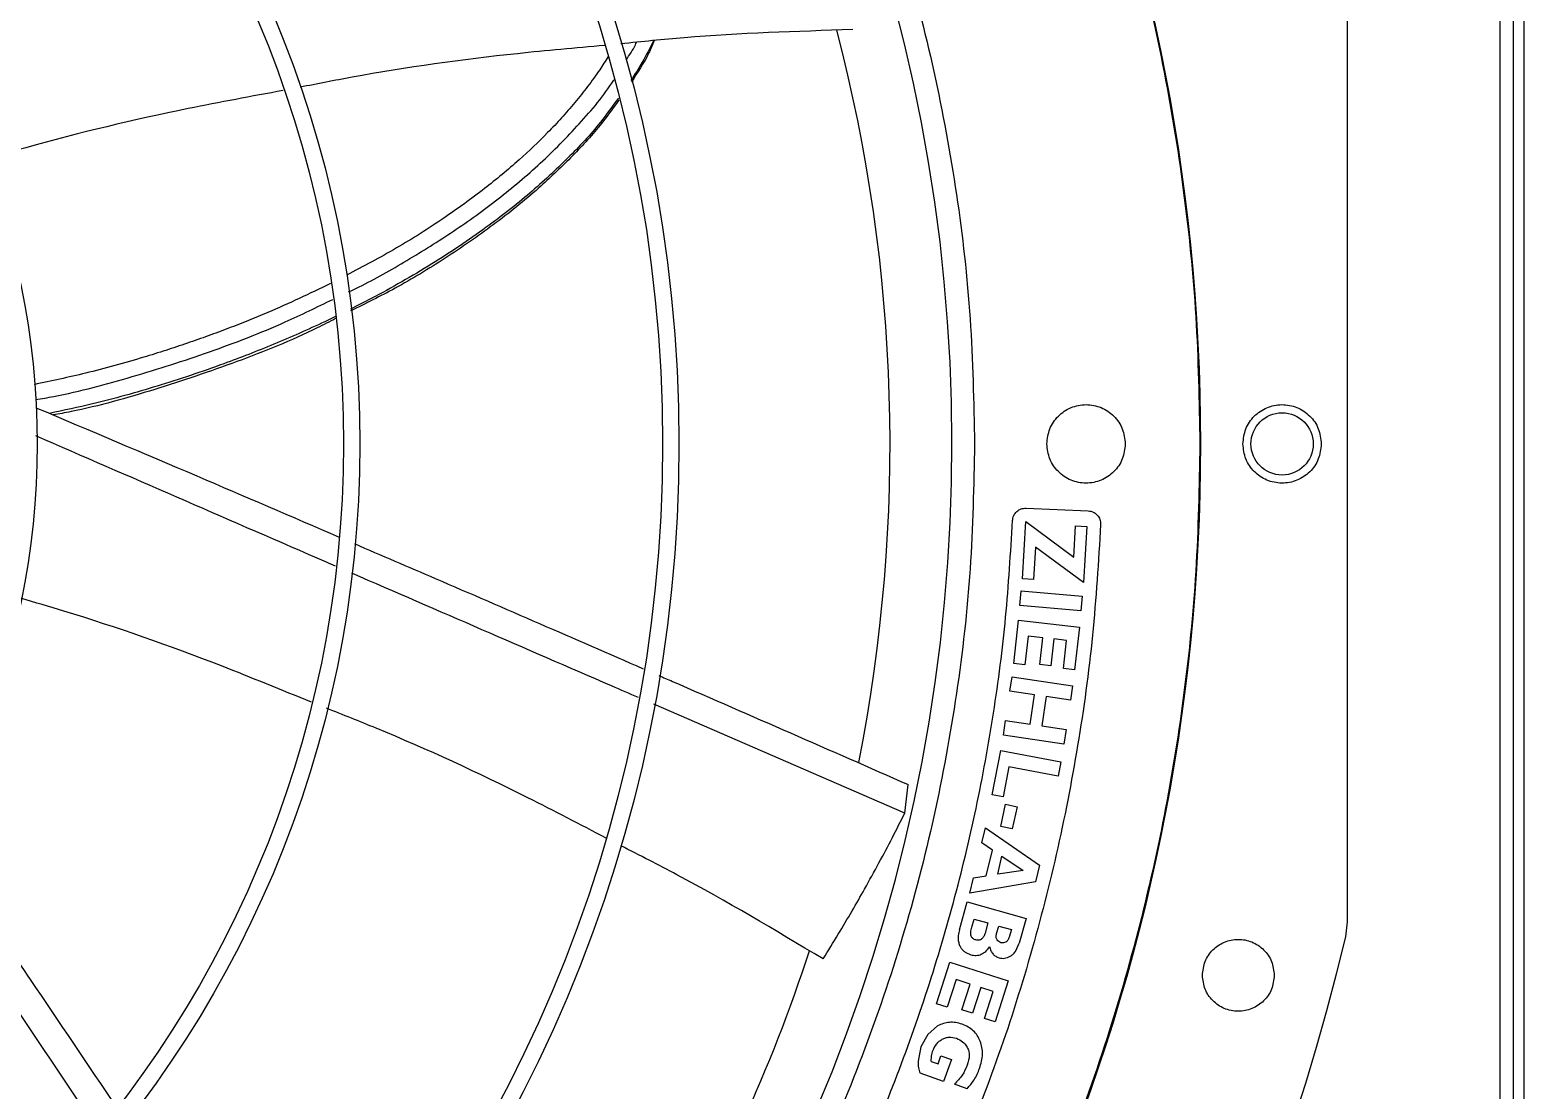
# Model space of a CAD drawing. Header units: inches. Extents: x 1229 to 1453, y -1023 to -720.
# Drawn here: x 1381.62 to 1390.62, y -749.15 to -742.77 of the extents above; entities that cross this region are included whole.
import ezdxf

# ---------------------------------------------------------------- set-up
doc = ezdxf.new("R2010")
doc.units = ezdxf.units.IN
doc.header["$MEASUREMENT"] = 0

msp = doc.modelspace()

# ---------------------------------------------------------------- linework, layer by layer
at = {"color": 18, "linetype": 'Continuous', "lineweight": 25, "true_color": 0x000000}
for p, q in [((1390.5615, -759.2706), (1390.5615, -731.8687)), ((1390.6245, -759.2706), (1390.6245, -731.8687)), ((1390.4785, -731.9447), (1390.4785, -759.1947)), ((1389.5603, -745.2608), (1389.5602, -742.3832)), ((1389.5602, -748.1384), (1389.5603, -745.2608)), ((1387.6243, -745.6475), (1387.998, -745.6638)), ((1387.6015, -746.0736), (1387.6222, -745.7284)), ((1387.6222, -745.7284), (1387.9109, -745.9421)), ((1387.9109, -745.9421), (1387.9222, -745.7538)), ((1387.9222, -745.7538), (1387.9896, -745.7579)), ((1387.9896, -745.7579), (1387.9693, -746.0957)), ((1387.6803, -745.8835), (1387.6686, -746.0776)), ((1387.9693, -746.0957), (1387.6803, -745.8835)), ((1387.6686, -746.0776), (1387.6015, -746.0736)), ((1387.5867, -746.2333), (1387.5944, -746.1453)), ((1387.5944, -746.1453), (1387.9615, -746.1773)), ((1387.9615, -746.1773), (1387.9538, -746.2654)), ((1387.9538, -746.2654), (1387.5867, -746.2333)), ((1387.5495, -746.5837), (1387.5789, -746.3224)), ((1387.5789, -746.3224), (1387.9451, -746.3636)), ((1387.9451, -746.3636), (1387.9162, -746.621)), ((1387.6359, -746.4177), (1387.6164, -746.5913)), ((1387.7242, -746.4277), (1387.6359, -746.4177)), ((1387.706, -746.5897), (1387.7242, -746.4277)), ((1387.7911, -746.4352), (1387.7729, -746.5972)), ((1387.8681, -746.4438), (1387.7911, -746.4352)), ((1387.8491, -746.6134), (1387.8681, -746.4438)), ((1387.6164, -746.5913), (1387.5495, -746.5837)), ((1387.7729, -746.5972), (1387.706, -746.5897)), ((1387.9162, -746.621), (1387.8491, -746.6134)), ((1387.527, -746.75), (1387.5401, -746.6626)), ((1387.5401, -746.6626), (1387.9045, -746.7171)), ((1387.9045, -746.7171), (1387.8914, -746.8045)), ((1386.8938, -747.4832), (1385.3817, -746.8286)), ((1387.6744, -746.772), (1387.527, -746.75)), ((1387.648, -746.9487), (1387.6744, -746.772)), ((1387.7446, -746.7825), (1387.7182, -746.9591)), ((1387.8914, -746.8045), (1387.7446, -746.7825)), ((1387.4875, -747.014), (1387.5006, -746.9266)), ((1387.5006, -746.9266), (1387.648, -746.9487)), ((1387.852, -747.0685), (1387.4875, -747.014)), ((1387.7182, -746.9591), (1387.865, -746.9811)), ((1387.865, -746.9811), (1387.852, -747.0685)), ((1387.4206, -747.374), (1387.471, -747.1068)), ((1387.471, -747.1068), (1387.8331, -747.1751)), ((1387.8331, -747.1751), (1387.8167, -747.262)), ((1387.5207, -747.2061), (1387.4867, -747.3865)), ((1387.8167, -747.262), (1387.5207, -747.2061)), ((1386.8938, -747.4832), (1386.914, -747.3121)), ((1387.4867, -747.3865), (1387.4206, -747.374)), ((1387.471, -747.5641), (1387.4994, -747.4307)), ((1387.4994, -747.4307), (1387.5693, -747.4456)), ((1387.5693, -747.4456), (1387.5409, -747.579)), ((1387.3576, -747.6632), (1387.3798, -747.5717)), ((1387.3798, -747.5717), (1387.7041, -747.798)), ((1387.5409, -747.579), (1387.471, -747.5641)), ((1387.4216, -747.7061), (1387.3576, -747.6632)), ((1387.384, -747.8615), (1387.4216, -747.7061)), ((1387.4528, -747.851), (1387.4787, -747.744)), ((1387.6061, -747.8289), (1387.4528, -747.851)), ((1387.4787, -747.744), (1387.6061, -747.8289)), ((1387.7041, -747.798), (1387.6798, -747.8985)), ((1387.2845, -747.9658), (1387.307, -747.8727)), ((1387.6798, -747.8985), (1387.2845, -747.9658)), ((1387.307, -747.8727), (1387.384, -747.8615)), ((1387.2223, -748.1859), (1387.2696, -748.0184)), ((1387.2696, -748.0184), (1387.6242, -748.1186)), ((1387.2965, -748.1707), (1387.3103, -748.1217)), ((1387.3103, -748.1217), (1387.3943, -748.1454)), ((1387.3943, -748.1454), (1387.3772, -748.2061)), ((1387.4463, -748.2089), (1387.4591, -748.1637)), ((1387.4591, -748.1637), (1387.5352, -748.1853)), ((1387.5352, -748.1853), (1387.5225, -748.2304)), ((1387.6242, -748.1186), (1387.5823, -748.2671)), ((1389.5497, -748.2287), (1389.5602, -748.1384)), ((1387.5593, -748.3175), (1387.5823, -748.2671)), ((1387.2606, -748.323), (1387.292, -748.3369)), ((1387.0852, -748.6322), (1387.1653, -748.3817)), ((1387.1653, -748.3817), (1387.5163, -748.4938)), ((1387.2024, -748.4863), (1387.1493, -748.6527)), ((1387.2871, -748.5134), (1387.2024, -748.4863)), ((1387.2375, -748.6687), (1387.2871, -748.5134)), ((1387.3512, -748.5338), (1387.3016, -748.6891)), ((1387.4251, -748.5574), (1387.3512, -748.5338)), ((1387.5163, -748.4938), (1387.4375, -748.7405)), ((1387.1493, -748.6527), (1387.0852, -748.6322)), ((1387.3731, -748.72), (1387.4251, -748.5574)), ((1387.3016, -748.6891), (1387.2375, -748.6687)), ((1387.4375, -748.7405), (1387.3731, -748.72)), ((1387.0316, -748.8161), (1386.9898, -748.8917)), ((1387.0909, -748.7655), (1387.0316, -748.8161)), ((1386.9898, -748.8917), (1386.9733, -748.978)), ((1387.0527, -748.9795), (1387.0533, -748.947)), ((1387.0527, -748.9795), (1387.0934, -748.9941)), ((1387.0533, -748.947), (1387.0603, -748.9192)), ((1387.0934, -748.9941), (1387.1112, -748.9447)), ((1387.1112, -748.9447), (1387.1747, -748.9675)), ((1387.1747, -748.9675), (1387.1272, -749.1001)), ((1387.1272, -749.1001), (1386.9851, -749.0492)), ((1387.2685, -749.143), (1387.1927, -749.1158))]:
    msp.add_line(p, q, dxfattribs=at)
for centre, radius in [((1376.9618, -745.2608), 11.7126), ((1376.9618, -745.2608), 8.5704), ((1376.9618, -745.2608), 8.472), ((1376.9618, -745.2608), 6.6478), ((1376.9618, -745.2608), 6.5493), ((1376.9618, -745.2608), 4.7037), ((1389.1665, -745.2608), 0.1875)]:
    msp.add_circle(centre, radius, dxfattribs=at)
for radius, start, end in [(10.2157, 314.3624, 43.03697), (11.7147, 339.09994, 20.90006), (9.8425, 348.7557, 14.65988), (12.9331, 283.26667, 346.73333), (9.8425, 316.0273, 341.93053)]:
    msp.add_arc((1376.9618, -745.2608), radius, start, end, dxfattribs=at)
for points, knots in [([(1365.2522, -745.2608), (1365.2571, -745.0053), (1365.2667, -744.4944), (1365.3447, -743.7313), (1365.4689, -742.9748), (1365.6432, -742.228), (1365.8657, -741.4942), (1366.1359, -740.7766), (1366.4523, -740.0781), (1366.8138, -739.4019), (1367.2187, -738.7507), (1367.6653, -738.1274), (1368.1518, -737.5347), (1368.676, -736.975), (1369.2356, -736.4508), (1369.8284, -735.9644), (1370.4517, -735.5177), (1371.1028, -735.1128), (1371.7791, -734.7513), (1372.4775, -734.4349), (1373.1952, -734.1648), (1373.929, -733.9422), (1374.6757, -733.7681), (1375.4323, -733.6432), (1376.1954, -733.568), (1376.9618, -733.5429), (1377.7282, -733.568), (1378.4913, -733.6432), (1379.2478, -733.7681), (1379.9946, -733.9422), (1380.7284, -734.1648), (1381.446, -734.4349), (1382.1445, -734.7513), (1382.8207, -735.1128), (1383.4719, -735.5177), (1384.0952, -735.9644), (1384.6879, -736.4508), (1385.2476, -736.975), (1385.7717, -737.5347), (1386.2582, -738.1274), (1386.7048, -738.7507), (1387.1098, -739.4019), (1387.4712, -740.0781), (1387.7877, -740.7766), (1388.0578, -741.4942), (1388.2803, -742.228), (1388.4547, -742.9748), (1388.5788, -743.7313), (1388.6568, -744.4944), (1388.6665, -745.0053), (1388.6713, -745.2608)], [0, 0, 0, 0, 0.020833, 0.041667, 0.0625, 0.083333, 0.104167, 0.125, 0.145833, 0.166667, 0.1875, 0.208333, 0.229167, 0.25, 0.270833, 0.291667, 0.3125, 0.333333, 0.354167, 0.375, 0.395833, 0.416667, 0.4375, 0.458333, 0.479167, 0.5, 0.520833, 0.541667, 0.5625, 0.583333, 0.604167, 0.625, 0.645833, 0.666667, 0.6875, 0.708333, 0.729167, 0.75, 0.770833, 0.791667, 0.8125, 0.833333, 0.854167, 0.875, 0.895833, 0.916667, 0.9375, 0.958333, 0.979167, 1, 1, 1, 1]), ([(1384.6905, -738.3736), (1384.8537, -738.5646), (1385.18, -738.9467), (1385.615, -739.563), (1386.0071, -740.2068), (1386.3505, -740.8782), (1386.6445, -741.5725), (1386.887, -742.2865), (1387.0772, -743.0162), (1387.2129, -743.7577), (1387.2981, -744.5073), (1387.3087, -745.0096), (1387.314, -745.2608)], [0, 0, 0, 0, 0.1, 0.2, 0.3, 0.4, 0.5, 0.6, 0.7, 0.8, 0.9, 1, 1, 1, 1]), ([(1386.5792, -742.7666), (1386.2405, -742.7773), (1385.7741, -742.792), (1385.3102, -742.8391), (1385.1832, -742.852)], [0, 0, 0, 0, 0.726229, 1, 1, 1, 1]), ([(1385.0846, -742.8614), (1384.9093, -742.8771), (1384.3998, -742.9226), (1383.7874, -743.0082), (1383.354, -743.0931), (1383.2497, -743.1135)], [0, 0, 0, 0, 0.284889, 0.827951, 1, 1, 1, 1]), ([(1385.2142, -742.9491), (1385.2345, -742.9195), (1385.2581, -742.8853), (1385.2748, -742.8482), (1385.2771, -742.8431)], [0, 0, 0, 0, 0.863191, 1, 1, 1, 1]), ([(1385.3794, -742.8334), (1385.3576, -742.877), (1385.3167, -742.9586), (1385.2668, -743.036), (1385.2435, -743.0721)], [0, 0, 0, 0, 0.534232, 1, 1, 1, 1]), ([(1385.3841, -742.8329), (1385.3731, -742.8586), (1385.3361, -742.9452), (1385.2832, -743.0254), (1385.2459, -743.0819)], [0, 0, 0, 0, 0.295896, 1, 1, 1, 1]), ([(1385.1059, -742.9285), (1385.0892, -742.9552), (1385.0506, -743.0168), (1384.9834, -743.1092), (1384.9066, -743.206), (1384.826, -743.2985), (1384.7156, -743.4153), (1384.563, -743.56), (1384.3543, -743.7328), (1384.108, -743.9103), (1383.8312, -744.0867), (1383.6311, -744.1922), (1383.5298, -744.2456)], [0, 0, 0, 0, 0.0457529, 0.1057729, 0.1652638, 0.224217, 0.2826204, 0.3967082, 0.5266446, 0.6724573, 0.83416, 1, 1, 1, 1]), ([(1383.1485, -743.1329), (1382.9574, -743.1682), (1382.4368, -743.2645), (1381.8344, -743.4069), (1381.4278, -743.5269), (1381.3426, -743.552)], [0, 0, 0, 0, 0.314233, 0.856302, 1, 1, 1, 1]), ([(1383.5413, -744.346), (1383.5627, -744.336), (1383.6833, -744.2795), (1383.8948, -744.1575), (1384.176, -743.9832), (1384.4453, -743.7885), (1384.7017, -743.5745), (1384.9347, -743.3354), (1385.0817, -743.1645), (1385.14, -743.0698), (1385.1403, -743.0692)], [0, 0, 0, 0, 0.034385, 0.194225, 0.354308, 0.514706, 0.675526, 0.836913, 0.998972, 1, 1, 1, 1]), ([(1385.1674, -743.1798), (1385.1322, -743.2284), (1385.0404, -743.3553), (1384.861, -743.5468), (1384.6313, -743.7589), (1384.3573, -743.973), (1384.0385, -744.186), (1383.7614, -744.3443), (1383.595, -744.429), (1383.5532, -744.4502)], [0, 0, 0, 0, 0.0871631, 0.227891, 0.3782844, 0.5383443, 0.7290862, 0.9319721, 1, 1, 1, 1]), ([(1385.1704, -743.1922), (1385.1335, -743.2428), (1385.045, -743.3642), (1384.8821, -743.54), (1384.6687, -743.7421), (1384.4164, -743.9454), (1384.1258, -744.145), (1383.8393, -744.3201), (1383.6443, -744.416), (1383.5544, -744.4602)], [0, 0, 0, 0, 0.091068, 0.218312, 0.3455695, 0.5152292, 0.6848997, 0.8545748, 1, 1, 1, 1]), ([(1383.4326, -744.2957), (1383.3076, -744.3557), (1383.1447, -744.4338), (1382.9384, -744.5184), (1382.8189, -744.5653), (1382.6961, -744.6109), (1382.57, -744.6553), (1382.4405, -744.6982), (1382.2371, -744.7614), (1381.9732, -744.8347), (1381.7512, -744.8821), (1381.6474, -744.9043)], [0, 0, 0, 0, 0.2188907, 0.2851323, 0.3528548, 0.4220567, 0.4927347, 0.5648854, 0.6385066, 0.8310335, 1, 1, 1, 1]), ([(1381.6571, -744.9945), (1381.6933, -744.9882), (1381.8893, -744.954), (1382.2395, -744.8593), (1382.7051, -744.7109), (1383.1092, -744.5557), (1383.3518, -744.4372), (1383.4469, -744.3908)], [0, 0, 0, 0, 0.058494, 0.316693, 0.574947, 0.833356, 1, 1, 1, 1]), ([(1383.4624, -744.4943), (1383.4411, -744.5047), (1383.3691, -744.5399), (1383.2456, -744.5955), (1383.0929, -744.661), (1382.9413, -744.7218), (1382.7081, -744.8099), (1382.3957, -744.9138), (1382.0448, -745.013), (1381.8267, -745.0589), (1381.7397, -745.0773)], [0, 0, 0, 0, 0.0388329, 0.1310744, 0.2218673, 0.3112114, 0.3991056, 0.6314316, 0.8529951, 1, 1, 1, 1]), ([(1383.4642, -744.5061), (1383.4273, -744.5252), (1383.2346, -744.6249), (1382.8704, -744.7695), (1382.3753, -744.9373), (1382.0046, -745.0426), (1381.7982, -745.0803), (1381.7623, -745.0868)], [0, 0, 0, 0, 0.068536, 0.358655, 0.648786, 0.938935, 1, 1, 1, 1]), ([(1387.7492, -745.2608), (1387.7527, -745.2299), (1387.7598, -745.168), (1387.8144, -745.0894), (1387.8925, -745.0369), (1387.9854, -745.0184), (1388.0782, -745.0369), (1388.1563, -745.0894), (1388.211, -745.168), (1388.2181, -745.2299), (1388.2216, -745.2608)], [0, 0, 0, 0, 0.125, 0.25, 0.374999, 0.499998, 0.625001, 0.75, 0.875, 1, 1, 1, 1]), ([(1388.9303, -745.2608), (1388.9338, -745.2299), (1388.9409, -745.1684), (1388.9949, -745.0902), (1389.0721, -745.0376), (1389.1646, -745.0184), (1389.2579, -745.0362), (1389.3367, -745.0886), (1389.3919, -745.1675), (1389.3991, -745.2297), (1389.4027, -745.2608)], [0, 0, 0, 0, 0.124812, 0.248771, 0.37242, 0.497235, 0.622944, 0.748645, 0.874328, 1, 1, 1, 1]), ([(1381.6588, -745.043), (1381.9822, -745.1795), (1382.5926, -745.4373), (1383.1999, -745.6991), (1383.4855, -745.8222)], [0, 0, 0, 0, 0.529758, 1, 1, 1, 1]), ([(1383.4633, -745.9968), (1383.4267, -745.9809), (1382.8259, -745.7203), (1382.224, -745.4585), (1381.6586, -745.2126)], [0, 0, 0, 0, 0.060947, 1, 1, 1, 1]), ([(1388.6713, -745.2608), (1388.6665, -745.5163), (1388.6568, -746.0272), (1388.5788, -746.7903), (1388.4547, -747.5468), (1388.2803, -748.2936), (1388.0578, -749.0274), (1387.7877, -749.745), (1387.4712, -750.4435), (1387.1098, -751.1197), (1386.7048, -751.7709), (1386.2582, -752.3942), (1385.7717, -752.9869), (1385.2476, -753.5466), (1384.6879, -754.0708), (1384.0952, -754.5572), (1383.4719, -755.0039), (1382.8207, -755.4088), (1382.1445, -755.7703), (1381.446, -756.0867), (1380.7284, -756.3568), (1379.9946, -756.5794), (1379.2478, -756.7535), (1378.4913, -756.8784), (1377.7282, -756.9536), (1376.9618, -756.9787), (1376.1954, -756.9536), (1375.4323, -756.8784), (1374.6757, -756.7535), (1373.929, -756.5794), (1373.1952, -756.3568), (1372.4775, -756.0867), (1371.7791, -755.7702), (1371.1028, -755.4088), (1370.4517, -755.0039), (1369.8284, -754.5572), (1369.2356, -754.0708), (1368.676, -753.5466), (1368.1518, -752.9869), (1367.6653, -752.3942), (1367.2187, -751.7709), (1366.8138, -751.1197), (1366.4523, -750.4435), (1366.1359, -749.745), (1365.8657, -749.0274), (1365.6432, -748.2936), (1365.4689, -747.5468), (1365.3447, -746.7903), (1365.2667, -746.0272), (1365.2571, -745.5163), (1365.2522, -745.2608)], [0, 0, 0, 0, 0.020833, 0.041667, 0.0625, 0.083333, 0.104167, 0.125, 0.145833, 0.166667, 0.1875, 0.208333, 0.229167, 0.25, 0.270833, 0.291667, 0.3125, 0.333333, 0.354167, 0.375, 0.395833, 0.416667, 0.4375, 0.458333, 0.479167, 0.5, 0.520833, 0.541667, 0.5625, 0.583333, 0.604167, 0.625, 0.645833, 0.666667, 0.6875, 0.708333, 0.729167, 0.75, 0.770833, 0.791667, 0.8125, 0.833333, 0.854167, 0.875, 0.895833, 0.916667, 0.9375, 0.958333, 0.979167, 1, 1, 1, 1]), ([(1387.314, -745.2608), (1387.3087, -745.512), (1387.2981, -746.0143), (1387.2129, -746.7639), (1387.0772, -747.5054), (1386.887, -748.2351), (1386.6445, -748.949), (1386.3505, -749.6434), (1386.0071, -750.3147), (1385.615, -750.9586), (1385.18, -751.5749), (1384.8537, -751.957), (1384.6905, -752.148)], [0, 0, 0, 0, 0.1, 0.2, 0.3000001, 0.4, 0.5, 0.6, 0.7000001, 0.8000001, 0.9000001, 1, 1, 1, 1]), ([(1388.2216, -745.2608), (1388.2181, -745.2917), (1388.211, -745.3535), (1388.1563, -745.4322), (1388.0782, -745.4847), (1387.9854, -745.5032), (1387.8925, -745.4847), (1387.8144, -745.4322), (1387.7598, -745.3535), (1387.7527, -745.2917), (1387.7492, -745.2608)], [0, 0, 0, 0, 0.125, 0.25, 0.374999, 0.500002, 0.625001, 0.75, 0.875, 1, 1, 1, 1]), ([(1389.4027, -745.2608), (1389.3991, -745.2919), (1389.3919, -745.3541), (1389.3367, -745.433), (1389.2579, -745.4854), (1389.1646, -745.5032), (1389.0721, -745.484), (1388.995, -745.4314), (1388.9409, -745.3533), (1388.9338, -745.2917), (1388.9303, -745.2608)], [0, 0, 0, 0, 0.125686, 0.251382, 0.377096, 0.502812, 0.627505, 0.751093, 0.875086, 1, 1, 1, 1]), ([(1387.5422, -745.7228), (1387.5439, -745.7125), (1387.5471, -745.692), (1387.5665, -745.6668), (1387.5933, -745.6497), (1387.614, -745.6483), (1387.6243, -745.6475)], [0, 0, 0, 0, 0.249995, 0.499998, 0.75, 1, 1, 1, 1]), ([(1387.998, -745.6638), (1388.0083, -745.6655), (1388.0288, -745.6687), (1388.054, -745.6881), (1388.071, -745.7149), (1388.0725, -745.7356), (1388.0732, -745.7459)], [0, 0, 0, 0, 0.25, 0.499998, 0.750001, 1, 1, 1, 1]), ([(1386.3368, -750.1871), (1386.4244, -750.0137), (1386.5997, -749.6669), (1386.8258, -749.1295), (1387.024, -748.5813), (1387.1913, -748.0229), (1387.3278, -747.4562), (1387.4324, -746.8827), (1387.5076, -746.3045), (1387.5307, -745.9167), (1387.5422, -745.7228)], [0, 0, 0, 0, 0.125, 0.25, 0.375, 0.5, 0.625, 0.75, 0.875, 1, 1, 1, 1]), ([(1388.0732, -745.7459), (1388.0596, -745.9686), (1388.0324, -746.414), (1387.9408, -747.0773), (1387.8124, -747.7343), (1387.6433, -748.382), (1387.4385, -749.0196), (1387.27, -749.4327), (1387.1857, -749.6393)], [0, 0, 0, 0, 0.166667, 0.333333, 0.5, 0.666667, 0.833333, 1, 1, 1, 1]), ([(1383.5771, -745.8615), (1383.7396, -745.9312), (1384.3216, -746.181), (1384.9006, -746.433), (1385.3179, -746.6147)], [0, 0, 0, 0, 0.2792089, 1, 1, 1, 1]), ([(1385.2892, -746.7886), (1385.2352, -746.7652), (1384.6608, -746.5165), (1384.0846, -746.2664), (1383.5626, -746.0398)], [0, 0, 0, 0, 0.094074, 1, 1, 1, 1]), ([(1383.3183, -746.816), (1383.138, -746.7423), (1382.6474, -746.5416), (1382.0617, -746.335), (1381.6533, -746.2157), (1381.5665, -746.1904)], [0, 0, 0, 0, 0.314017, 0.854273, 1, 1, 1, 1]), ([(1385.411, -746.6551), (1385.4384, -746.667), (1385.9412, -746.8851), (1386.4412, -747.1046), (1386.914, -747.3121)], [0, 0, 0, 0, 0.054344, 1, 1, 1, 1]), ([(1385.0941, -747.6347), (1384.9376, -747.5528), (1384.4838, -747.3154), (1383.9206, -747.0556), (1383.5091, -746.8922), (1383.4093, -746.8526)], [0, 0, 0, 0, 0.285162, 0.826614, 1, 1, 1, 1]), ([(1386.401, -748.3621), (1386.4317, -748.3125), (1386.4911, -748.2167), (1386.5741, -748.0761), (1386.6559, -747.9332), (1386.7368, -747.7861), (1386.8179, -747.6333), (1386.8688, -747.5325), (1386.8938, -747.4832)], [0, 0, 0, 0, 0.173712, 0.335418, 0.485077, 0.663267, 0.834916, 1, 1, 1, 1]), ([(1381.0281, -747.6128), (1381.2273, -747.9039), (1381.6016, -748.4509), (1381.9711, -748.9997), (1382.144, -749.2565)], [0, 0, 0, 0, 0.532089, 1, 1, 1, 1]), ([(1386.401, -748.3621), (1386.1103, -748.188), (1385.7108, -747.9487), (1385.2959, -747.738), (1385.183, -747.6806)], [0, 0, 0, 0, 0.727742, 1, 1, 1, 1]), ([(1382.0331, -749.3945), (1382.011, -749.3615), (1381.6466, -748.8178), (1381.2819, -748.2724), (1380.9394, -747.7601)], [0, 0, 0, 0, 0.060733, 1, 1, 1, 1]), ([(1387.2223, -748.1859), (1387.2193, -748.1975), (1387.2138, -748.2187), (1387.215, -748.2406), (1387.2155, -748.2505)], [0, 0, 0, 0, 0.5467998, 1, 1, 1, 1]), ([(1387.2933, -748.2242), (1387.2923, -748.2209), (1387.2903, -748.2135), (1387.2905, -748.1952), (1387.294, -748.181), (1387.2965, -748.1707)], [0, 0, 0, 0, 0.191373, 0.417736, 1, 1, 1, 1]), ([(1387.2155, -748.2505), (1387.217, -748.2589), (1387.2197, -748.2747), (1387.2275, -748.2886), (1387.2312, -748.295)], [0, 0, 0, 0, 0.538094, 1, 1, 1, 1]), ([(1387.3222, -748.2476), (1387.3187, -748.2465), (1387.3122, -748.2444), (1387.3037, -748.2392), (1387.2971, -748.2325), (1387.2945, -748.227), (1387.2933, -748.2242)], [0, 0, 0, 0, 0.280329, 0.530851, 0.765229, 1, 1, 1, 1]), ([(1387.3562, -748.2414), (1387.3538, -748.2431), (1387.3491, -748.2464), (1387.3406, -748.249), (1387.3314, -748.2495), (1387.3253, -748.2482), (1387.3222, -748.2476)], [0, 0, 0, 0, 0.2447117, 0.4828733, 0.729996, 1, 1, 1, 1]), ([(1387.3772, -748.2061), (1387.3749, -748.2133), (1387.3705, -748.2267), (1387.3607, -748.2367), (1387.3562, -748.2414)], [0, 0, 0, 0, 0.5401337, 1, 1, 1, 1]), ([(1387.4492, -748.2464), (1387.4479, -748.2439), (1387.4452, -748.2389), (1387.4431, -748.226), (1387.445, -748.216), (1387.4463, -748.2089)], [0, 0, 0, 0, 0.214276, 0.445213, 1, 1, 1, 1]), ([(1387.4724, -748.264), (1387.4678, -748.2622), (1387.4584, -748.2585), (1387.4523, -748.2505), (1387.4492, -748.2464)], [0, 0, 0, 0, 0.491498, 1, 1, 1, 1]), ([(1387.5012, -748.2609), (1387.4965, -748.2628), (1387.4872, -748.2666), (1387.4773, -748.2649), (1387.4724, -748.264)], [0, 0, 0, 0, 0.50574, 1, 1, 1, 1]), ([(1387.5225, -748.2304), (1387.5201, -748.2372), (1387.5167, -748.2466), (1387.5083, -748.2565), (1387.5035, -748.2595), (1387.5012, -748.2609)], [0, 0, 0, 0, 0.556223, 0.786608, 1, 1, 1, 1]), ([(1388.6862, -748.4604), (1388.6894, -748.4321), (1388.6959, -748.3756), (1388.7456, -748.3038), (1388.8166, -748.2556), (1388.9012, -748.2382), (1388.9866, -748.2545), (1389.0588, -748.3026), (1389.1094, -748.3749), (1389.116, -748.4319), (1389.1193, -748.4604)], [0, 0, 0, 0, 0.124776, 0.249268, 0.373187, 0.497453, 0.622964, 0.748657, 0.874336, 1, 1, 1, 1]), ([(1387.2312, -748.295), (1387.2354, -748.3006), (1387.2437, -748.3116), (1387.255, -748.3192), (1387.2606, -748.323)], [0, 0, 0, 0, 0.509769, 1, 1, 1, 1]), ([(1387.292, -748.3369), (1387.3024, -748.339), (1387.3233, -748.3432), (1387.3438, -748.337), (1387.354, -748.3339)], [0, 0, 0, 0, 0.499482, 1, 1, 1, 1]), ([(1387.354, -748.3339), (1387.3637, -748.3287), (1387.3845, -748.3175), (1387.3973, -748.2976), (1387.4042, -748.2869)], [0, 0, 0, 0, 0.4641461, 1, 1, 1, 1]), ([(1387.4042, -748.2869), (1387.4064, -748.2956), (1387.4104, -748.312), (1387.4234, -748.3325), (1387.4406, -748.3474), (1387.4542, -748.3525), (1387.4612, -748.3551)], [0, 0, 0, 0, 0.284158, 0.538066, 0.763517, 1, 1, 1, 1]), ([(1387.4612, -748.3551), (1387.4665, -748.3563), (1387.4773, -748.3588), (1387.5007, -748.3579), (1387.517, -748.3508), (1387.5283, -748.3459)], [0, 0, 0, 0, 0.236532, 0.475571, 1, 1, 1, 1]), ([(1387.5283, -748.3459), (1387.5339, -748.3423), (1387.5459, -748.3347), (1387.5547, -748.3235), (1387.5593, -748.3175)], [0, 0, 0, 0, 0.472603, 1, 1, 1, 1]), ([(1389.1193, -748.4604), (1389.116, -748.4889), (1389.1094, -748.5458), (1389.0588, -748.6181), (1388.9866, -748.6662), (1388.901, -748.6826), (1388.816, -748.6649), (1388.7452, -748.6165), (1388.6959, -748.5449), (1388.6894, -748.4886), (1388.6862, -748.4604)], [0, 0, 0, 0, 0.125621, 0.251244, 0.376883, 0.502536, 0.627912, 0.751876, 0.875495, 1, 1, 1, 1]), ([(1387.2383, -748.7551), (1387.2255, -748.7512), (1387.2006, -748.7436), (1387.1621, -748.7423), (1387.1248, -748.7488), (1387.1023, -748.7599), (1387.0909, -748.7655)], [0, 0, 0, 0, 0.263446, 0.509883, 0.751187, 1, 1, 1, 1]), ([(1387.3478, -748.8574), (1387.3424, -748.8458), (1387.3317, -748.8227), (1387.3065, -748.7938), (1387.2753, -748.7703), (1387.2509, -748.7603), (1387.2383, -748.7551)], [0, 0, 0, 0, 0.248627, 0.490001, 0.736551, 1, 1, 1, 1]), ([(1387.0603, -748.9192), (1387.0672, -748.9036), (1387.0773, -748.8808), (1387.0997, -748.8572), (1387.1126, -748.8491), (1387.119, -748.845)], [0, 0, 0, 0, 0.526917, 0.76597, 1, 1, 1, 1]), ([(1387.119, -748.845), (1387.1256, -748.8419), (1387.1386, -748.8358), (1387.1681, -748.8305), (1387.1899, -748.8358), (1387.2047, -748.8394)], [0, 0, 0, 0, 0.247726, 0.489599, 1, 1, 1, 1]), ([(1387.2047, -748.8394), (1387.2178, -748.8453), (1387.2443, -748.8574), (1387.2609, -748.8815), (1387.2693, -748.8938)], [0, 0, 0, 0, 0.490678, 1, 1, 1, 1]), ([(1387.2693, -748.8938), (1387.2727, -748.901), (1387.2798, -748.9159), (1387.2834, -748.9534), (1387.2754, -748.9817), (1387.2697, -749.0016)], [0, 0, 0, 0, 0.214494, 0.444493, 1, 1, 1, 1]), ([(1387.3439, -749.0206), (1387.3519, -748.9922), (1387.3636, -748.9509), (1387.36, -748.8948), (1387.3518, -748.8698), (1387.3478, -748.8574)], [0, 0, 0, 0, 0.527095, 0.766136, 1, 1, 1, 1]), ([(1386.9733, -748.978), (1386.9732, -748.9914), (1386.9729, -749.0159), (1386.9814, -749.0389), (1386.9851, -749.0492)], [0, 0, 0, 0, 0.550547, 1, 1, 1, 1]), ([(1387.2697, -749.0016), (1387.2608, -749.022), (1387.2421, -749.0648), (1387.2097, -749.0983), (1387.1927, -749.1158)], [0, 0, 0, 0, 0.478269, 1, 1, 1, 1]), ([(1387.2685, -749.143), (1387.2836, -749.1261), (1387.3162, -749.09), (1387.3342, -749.0448), (1387.3439, -749.0206)], [0, 0, 0, 0, 0.4656376, 1, 1, 1, 1])]:
    msp.add_open_spline(points, degree=3, knots=knots, dxfattribs=at)

doc.saveas('drawing.dxf')
